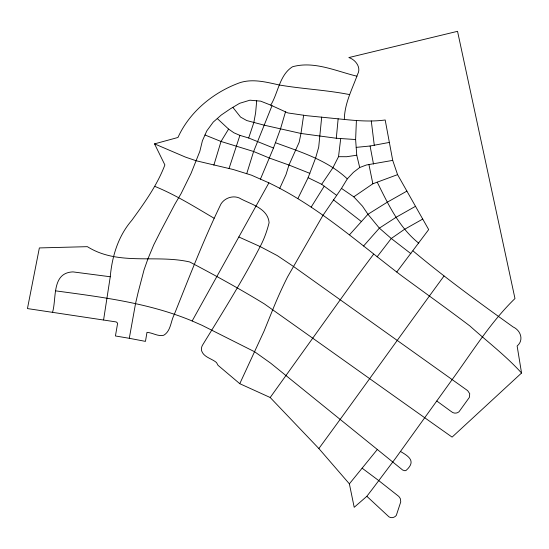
<?xml version="1.0" encoding="UTF-8"?>
<svg xmlns="http://www.w3.org/2000/svg" width="549" height="549" viewBox="0 0 549 549"><rect width="100%" height="100%" fill="white"/><g stroke="black" fill="none" stroke-linecap="round" stroke-linejoin="round"><path stroke-width="0.82" d="M413.013 250.893C445.109 277.863 479.078 302.54 513.13 326.964C520.726 330.395 524.11 340.167 517.137 346.014L521.55 373.018L452.095 437.114C389.378 392.81 326.93 348.141 264.22 303.817C239.92 288.966 214.94 275.248 189.748 261.976C156.019 254.16 118.426 266.21 87.373 246.666L39.363 247.928L27.45 308.572L116.244 321.94L117.637 323.189L115.434 335.967L129.29 338.301L135.562 303.446L138.19 292.171L144.064 269.779L147.907 258.915L153.761 244.82L160.644 231.17L174.905 204.111L181.088 193.625L191.066 173.333L199.857 151.27L202.416 140.736L206.829 130.854L213.218 122.118L221.343 114.967L230.306 108.867L239.611 103.315L249.939 100.186L260.686 101.153L270.753 105.133L287.944 112.957L306.658 115.681L344.326 119.456C344.573 103.267 352.259 89.096 357.605 74.287C361.537 67.452 355.381 59.539 348.835 57.57L457.537 31.32L514.976 298.539C490.339 322.455 472.36 351.868 452.252 379.455L395.349 458.566L372.846 488.48L366.842 496.296L354.201 507.31L349.377 483.841L318.859 448.533L270.197 397.51L239.776 383.689L264.11 331.006L272.695 309.835A429.249 429.249 0 0 1 287.552 276.922L322.867 215.489L341.485 188.403L347.297 178.871L353.412 172.352L359.712 167.514L356.754 155.216L355.622 139.535L356.404 120.492M256.699 100.796L255.621 112.785L253.81 122.633L248.683 137.998L273.477 148.017L260.439 179.125M321.693 117.081L318.701 147.146L315.648 157.892L308.119 177.691L297.901 198.525M355.622 139.535L336.29 138.245L338.15 118.79M308.119 177.691L321.659 184.292L332.831 167.884L338.527 156.685L340.696 138.664M52.553 312.244C56.767 298.313 51.38 272.75 72.955 271.892L110.26 276.758C112.085 256.218 118.172 236.139 131.822 220.314C144.483 202.883 157.186 185.239 164.885 164.933L154.53 143.872L177.965 137.47C189.57 111.756 213.52 92.205 239.803 82.721C252.938 78.432 266.512 82.226 279.503 85.02C302.671 89 326.243 89.974 349.322 94.545M303.631 115.235L300.976 133.469L299.15 142.308L288.959 165.043L286.015 174.561L279.661 188.513M103.596 319.882L110.26 276.758M285.501 111.845L280.587 128.624L273.477 148.017M213.856 165.146L221.021 141.47L228.59 129.077L217.28 118.543M246.721 173.697L253.617 151.497L272.009 105.703M229.022 168.564L239.913 135.377L233.901 132.789L228.59 129.077M239.776 383.689L218.008 365.291L216.498 362.546C211.742 358.456 203.72 357.31 201.6 350.763A7.885 7.885 0 0 1 202.663 344.916C222.53 312.559 242.754 280.347 260.157 246.563C264.165 239.055 267.04 230.937 269.106 222.688C267.775 207.748 249.932 204.139 239.206 197.949C232.701 195.183 224.623 198.045 220.959 203.995C203.501 239.988 189.137 277.41 174.259 314.515C170.657 321.275 170.965 330.992 163.732 335.267C157.851 336.709 152.718 332.68 146.981 332.365L145.458 341.382L129.29 338.301M270.753 105.133C278.268 92.747 279.448 75.021 292.48 66.779C314.076 60.692 336.153 71.212 356.967 76.201M55.881 290.888C102.004 297.139 148.882 302.911 192.157 320.973L268.9 182.851C317.789 206.259 358.312 242.823 401.106 275.372C424.041 292.253 447.215 308.771 469.896 325.976C487.231 341.567 505.794 355.683 521.55 373.018M311.194 207.069L324.226 186.193M270.197 397.51L356.761 276.758L373.629 254.16M318.859 448.533C360.913 391.279 402.005 333.312 444.011 276.023M396.762 272.023L428.68 229.592L397.572 174.637L392.713 160.383L385.185 119.984C371.611 121.851 357.893 120.814 344.326 119.456M377.108 256.843L391.265 238.492L404.284 229.475L422.73 219.072M349.377 483.841L377.328 449.48L402.698 470.068L404.99 470.761L406.171 470.356C415.991 461.462 409.547 456.727 400.434 451.436M363.568 246.014L379.366 228.137L396.303 217.164L415.504 206.307M349.535 234.78L367.96 214.275L387.148 202.279L406.905 191.107M341.485 188.403L353.782 196.837L372.86 183.778L397.572 174.637M359.712 167.514L366.478 164.975L392.713 160.383M356.191 147.372L370.081 146L389.323 142.424M356.754 155.216L346.694 156.719L338.527 156.685M336.29 138.245L300.976 133.469L264.199 125.172L246.741 120.554L240.558 117.074L232.858 107.35M239.913 135.377L248.683 137.998M275.564 142.74C300.845 152.114 327.142 159.965 347.297 178.871M309.89 173.374L288.959 165.043L269.257 158.002L253.617 151.497L221.021 141.47L204.983 134.992M154.53 143.872L185.535 157.131L196.165 160.761L233.256 169.511L251.456 175.165L268.9 182.851M192.157 320.973L202.094 325.344L254.702 351.813L270.636 363.143L377.328 449.48M238.829 236.976L260.157 246.563L277.293 255.608L293.392 266.402L467.652 390.634L469.724 393.702L469.374 397.394L459.012 411.764C456.864 413.644 453.604 413.575 451.47 411.702L436.812 401.024M154.873 186.399C175.707 194.888 194.73 206.891 214.124 218.255M321.659 184.292L336.441 195.224M362.12 468.173L378.542 480.444L398.8 496.42L399.713 497.627L400.441 498.938L400.736 501.93L396.303 515.422C394.573 517.57 391.341 518.489 388.966 516.842L366.842 496.296M410.926 253.679L391.265 238.492L379.366 228.137L367.96 214.275L362.457 206.136L353.782 196.837M333.387 199.774L361.338 221.508M418.77 243.186C399.068 227.561 388.177 204.187 377.218 182.165M368.949 164.652L372.86 183.778M370.081 146L373.485 164.055M371.275 120.958L374.281 145.3"/></g></svg>
